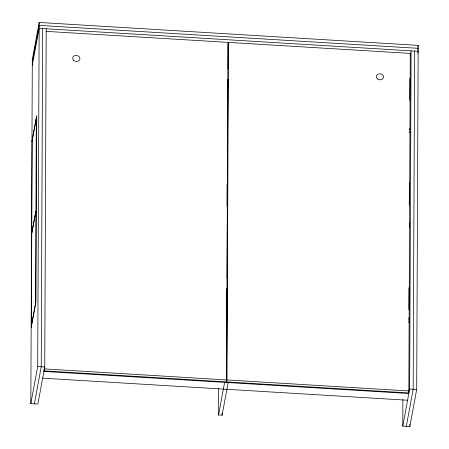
<?xml version="1.0" encoding="UTF-8"?>
<svg xmlns="http://www.w3.org/2000/svg" width="449" height="449" viewBox="0 0 449 449"><rect width="100%" height="100%" fill="white"/><g stroke="black" fill="none" stroke-linecap="round" stroke-linejoin="round"><path stroke-width="0.67" d="M30.829 403.623L37.699 366.564L44.754 366.99L37.884 404.049L30.829 403.623L32.306 59.509L39.17 22.45L418.171 45.377L416.694 389.491L409.83 426.55L402.775 426.123L402.888 399.515M37.699 366.564L39.17 22.45M42.672 28.551L41.224 366.777L34.354 403.836M43.94 369.662L43.929 371.43L408.82 393.504L410.268 53.397L228.429 42.397L228.064 44.361L227.963 68.877M46.185 31.374L228.025 42.374L226.582 379.927L226.217 381.891L44.378 370.891L44.395 367.389M44.378 370.891L44.743 368.926L46.202 28.764M228.137 382.57L222.092 415.196L218.568 414.977L218.68 388.357M222.092 415.196L222.103 413.091M226.217 381.891L226.223 379.792M226.521 311.157L226.616 288.746M226.97 206.113L227.065 184.404M227.418 101.064L227.514 79.355M226.622 381.914L226.986 379.949L408.826 390.95L408.461 392.914L226.622 381.914L227.02 288.774M227.065 278.268L227.463 184.427M227.508 173.92L227.918 79.378M226.986 379.949L228.429 42.397M408.461 392.914L408.467 390.815M408.815 309.58L408.91 287.871M409.264 205.232L409.359 182.822M409.713 100.183L409.808 78.474M402.775 426.123L409.64 389.064L411.088 50.838L410.201 55.642M409.83 426.55L409.836 424.451M414.618 51.051L413.17 389.277L406.3 426.337M32.289 62.45L39.158 25.397L418.159 48.324L417.778 50.378M32.277 65.397L39.147 28.338L418.148 51.265L417.766 53.324M31.952 141.457L36.739 115.629L35.942 301.734L31.155 327.562M218.568 414.977L224.612 382.357M417.789 47.437L418.171 45.377M409.701 129.75L409.954 128.392M409.69 132.691L409.943 131.333M409.297 224.276L409.55 222.917M409.286 227.222L409.539 225.858M408.77 319.48L409.146 317.443M408.753 322.427L409.134 320.39M409.64 389.064L416.694 389.491M44.743 368.926L226.582 379.927M42.683 378.165L407.569 400.239M31.761 233.553L31.363 326.103L35.527 303.647L35.926 211.097L31.761 233.553M32.16 140.672L31.761 233.216L35.926 210.761L36.318 118.21L32.16 140.672M73.765 60.452A3.654 3.014 10.5 0 0 79.832 59.414A3.654 3.014 10.5 0 0 75.353 55.463A3.654 3.014 10.5 0 0 73.765 60.452M377.368 78.822A3.654 3.014 10.5 0 0 383.435 77.778A3.654 3.014 10.5 0 0 378.962 73.832A3.654 3.014 10.5 0 0 377.368 78.822"/></g></svg>
